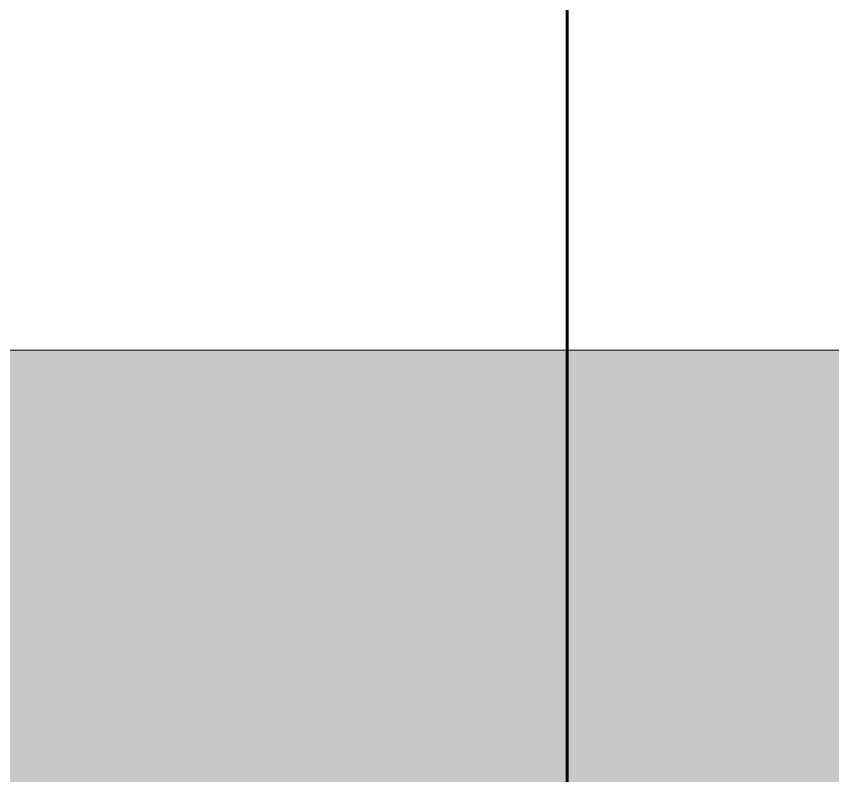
# Model space of a CAD drawing. Header units: inches. Extents: x -4169 to -1846, y 9706 to 12377.
# Drawn here: x -3852.243 to -3851.659, y 10553.51 to 10554.053 of the extents above; entities that cross this region are included whole.
import ezdxf

# ---------------------------------------------------------------- set-up
doc = ezdxf.new("R2010")
doc.units = ezdxf.units.IN
doc.header["$MEASUREMENT"] = 0
for name, color, linetype, lineweight in [('0-1', 7, 'Continuous', 5), ('A-WALL', 113, 'Continuous', 18), ('A-WALL-4', 10, 'Continuous', 60), ('A-WALL-PATT-4', 111, 'Continuous', 9), ('I-WALL-2', 2, 'Continuous', 5)]:
    doc.layers.add(name, color=color, linetype=linetype, lineweight=lineweight)

# ---------------------------------------------------------------- blocks, each defined once
blk = doc.blocks.new('CTR - 1st Phase - Shell_rvt-1-ENLARGED RCP - 3RD FLOOR PLAN')
at = {"layer": 'A-WALL-4'}
blk.add_line((-3851.84874, 10587.21518), (-3851.84874, 10513.16361), dxfattribs=at)

msp = doc.modelspace()

# ---------------------------------------------------------------- hatches: boundary and pattern name
at = {"layer": 'A-WALL-PATT-4'}
h = msp.add_hatch(dxfattribs=at)
h.set_pattern_fill('FP_1', color=256, style=0, pattern_type=2)
h.set_pattern_definition([(0, (0, 0), (20.48, 5.12), [0.845, -14.515, 0.845, -14.515, -81.92]), (0, (0, 0), (20.48, 5.12), [-30.72, 0.845, -29.875, 0.845, -14.515, -35.84]), (0, (0, 0), (20.48, 5.12), [-76.8, 0.845, -9.395, 0.845, -24.755]), (120, (7.68, 2.56), (-14.67405, 15.1762003), [0.845, -14.515, 0.845, -14.515, -81.92]), (120, (7.68, 2.56), (-14.67405, 15.1762003), [-30.72, 0.845, -29.875, 0.845, -14.515, -35.84]), (120, (7.68, 2.56), (-14.67405, 15.1762003), [-76.8, 0.845, -9.395, 0.845, -24.755]), (240, (10.24, 12.8), (-5.80595, -20.2962003), [0.845, -14.515, 0.845, -14.515, -81.92]), (240, (10.24, 12.8), (-5.80595, -20.2962003), [-30.72, 0.845, -29.875, 0.845, -14.515, -35.84]), (240, (10.24, 12.8), (-5.80595, -20.2962003), [-76.8, 0.845, -9.395, 0.845, -24.755])])
h.paths.add_polyline_path([(-3852.47374, 10553.8144), (-3800.41204, 10553.8144), (-3800.41204, 10554.4394), (-3852.47374, 10554.4394)], flags=0)
h.paths.add_polyline_path([(-3497.94994, 10553.8144), (-3487.29874, 10553.8144), (-3487.29874, 10554.4394), (-3525.29874, 10554.4394), (-3525.29874, 10553.8144), (-3499.17374, 10553.8144)], flags=0)
h.paths.add_polyline_path([(-3728.41204, 10553.8144), (-3609.67374, 10553.8144), (-3609.67374, 10554.4394), (-3728.41204, 10554.4394)], flags=0)
h.paths.add_polyline_path([(-3604.92374, 10553.8144), (-3555.29874, 10553.8144), (-3555.29874, 10554.4394), (-3604.92374, 10554.4394)], flags=0)
at = {"layer": 'I-WALL-2'}
h = msp.add_hatch(color=256, dxfattribs=at)
h.paths.add_polyline_path([(-3486.71236, 10553.1894), (-3486.67374, 10553.1894), (-3486.67374, 10553.8144), (-3525.29874, 10553.8144), (-3525.29874, 10553.5644), (-3555.29874, 10553.5644), (-3555.29874, 10553.8144), (-3604.92374, 10553.8144), (-3604.92374, 10553.1894), (-3487.29874, 10553.1894)], flags=0)
h.paths.add_polyline_path([(-3844.05112, 10553.1894), (-3800.41204, 10553.1894), (-3800.41204, 10553.8144), (-3852.47374, 10553.8144), (-3852.47374, 10553.1894), (-3851.84874, 10553.1894)], flags=0)
h.paths.add_polyline_path([(-3614.68576, 10553.1894), (-3609.67374, 10553.1894), (-3609.67374, 10553.8144), (-3728.41204, 10553.8144), (-3728.41204, 10553.1894), (-3630.68576, 10553.1894)], flags=0)

# ---------------------------------------------------------------- linework, layer by layer
at = {"layer": 'A-WALL'}
msp.add_line((-3852.47374, 10553.8144), (-3800.41204, 10553.8144), dxfattribs=at)

# ---------------------------------------------------------------- block references
at = {"layer": '0-1'}
msp.add_blockref('CTR - 1st Phase - Shell_rvt-1-ENLARGED RCP - 3RD FLOOR PLAN', (0, 0), dxfattribs=at)

doc.saveas('drawing.dxf')
